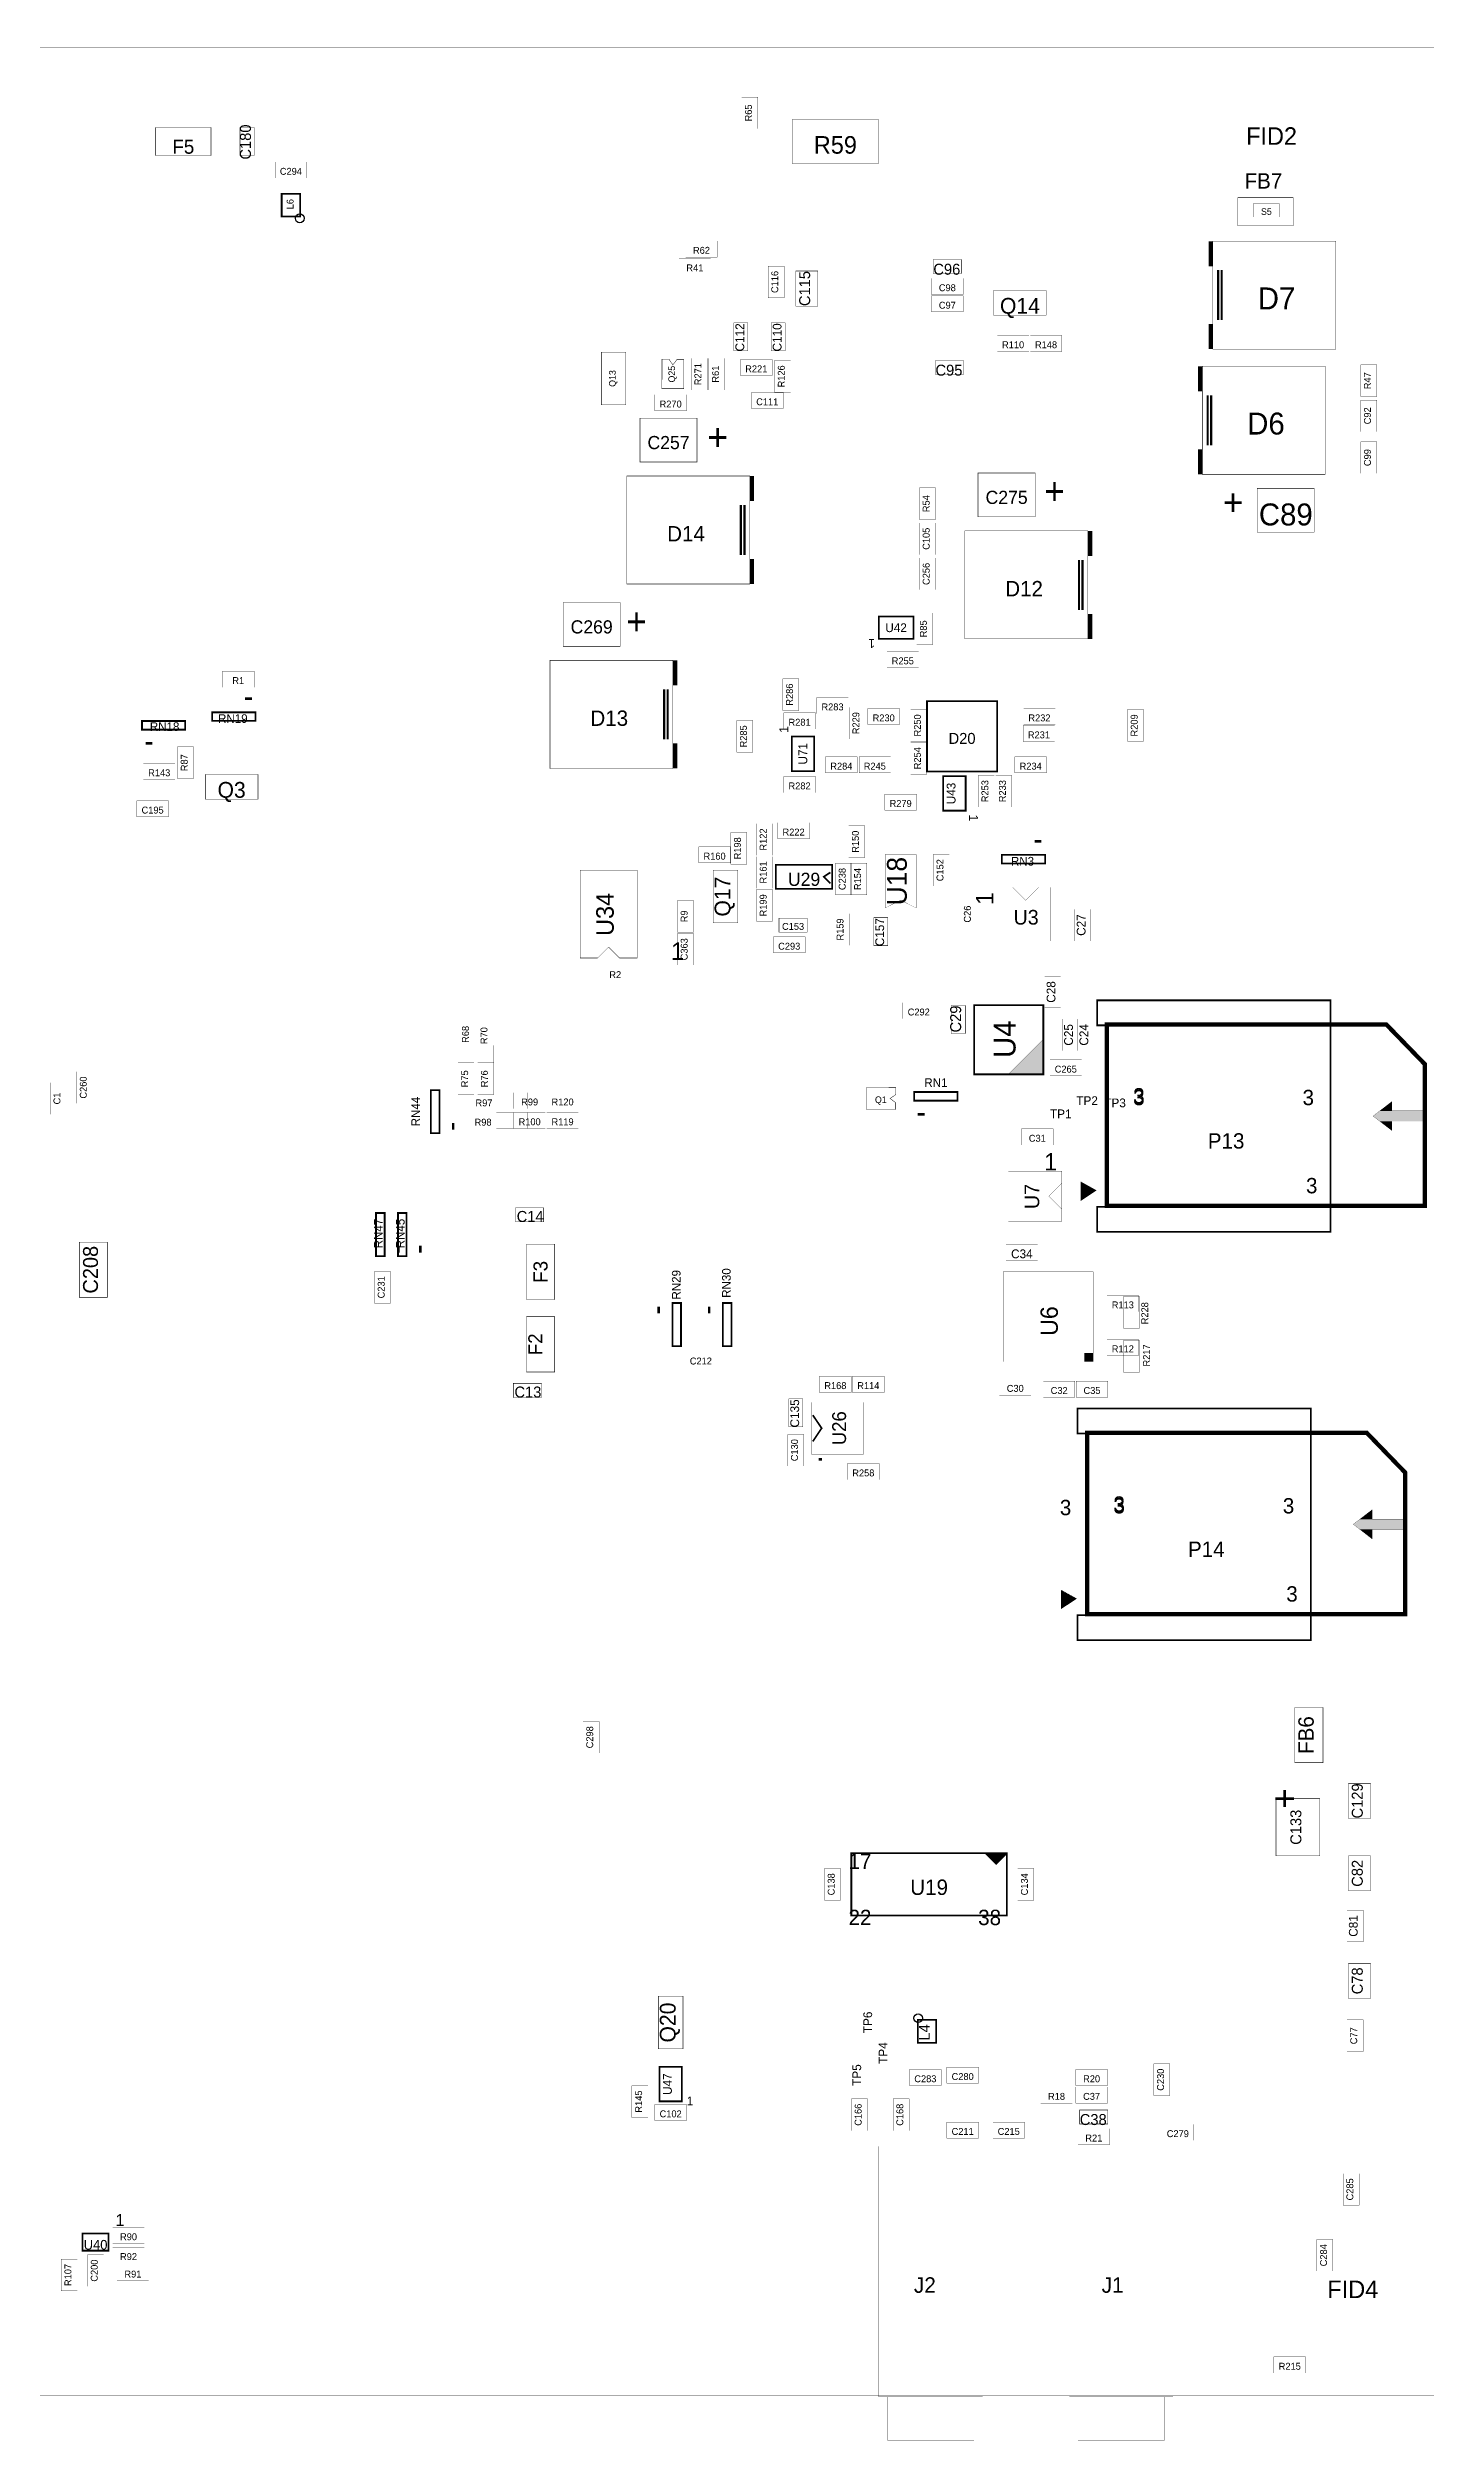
# Model space of a CAD drawing. Extents: x -13.6 to 13.6, y -11.8 to 11.8.
# Drawn here: x -0.03 to 13.6, y -11.77 to 11.77 of the extents above; entities that cross this region are included whole.
import ezdxf
from ezdxf.enums import TextEntityAlignment as Align

# ---------------------------------------------------------------- set-up
doc = ezdxf.new("R2010")
doc.units = 0
doc.layers.get('0').update_dxf_attribs({"linetype": 'CONTINUOUS'})
for name, color, linetype in [('ASSEMBLY_OUTLIN', 15, 'CONTINUOUS'), ('ASSEMBLY_REF_DE', 15, 'CONTINUOUS'), ('BOARD_OUTLINE', 10, 'CONTINUOUS')]:
    doc.layers.add(name, color=color, linetype=linetype)
doc.styles.add('STYLE_10', font='TXT', dxfattribs={"height": 0.06477})
doc.styles.add('STYLE_11', font='TXT', dxfattribs={"height": 0.155448})
doc.styles.add('STYLE_12', font='TXT', dxfattribs={"height": 0.138176})
doc.styles.add('STYLE_13', font='TXT', dxfattribs={"height": 0.12954})
doc.styles.add('STYLE_14', font='TXT', dxfattribs={"height": 0.085})
doc.styles.add('STYLE_15', font='TXT', dxfattribs={"height": 0.08636})
doc.styles.add('STYLE_16', font='TXT', dxfattribs={"height": 0.146812})
doc.styles.add('STYLE_17', font='TXT', dxfattribs={"height": 0.10795})
doc.styles.add('STYLE_18', font='TXT', dxfattribs={"height": 0.15113})
doc.styles.add('STYLE_19', font='TXT', dxfattribs={"height": 0.10795})
doc.styles.add('STYLE_20', font='TXT', dxfattribs={"height": 0.085})
doc.styles.add('STYLE_21', font='TXT', dxfattribs={"height": 0.138176})
doc.styles.add('STYLE_22', font='TXT', dxfattribs={"height": 0.068})
doc.styles.add('STYLE_23', font='TXT', dxfattribs={"height": 0.068})
doc.styles.add('STYLE_24', font='TXT', dxfattribs={"height": 0.119})
doc.styles.add('STYLE_25', font='TXT', dxfattribs={"height": 0.08636})
doc.styles.add('STYLE_26', font='TXT', dxfattribs={"height": 0.17272})
doc.styles.add('STYLE_27', font='TXT', dxfattribs={"height": 0.08636})
doc.styles.add('STYLE_29', font='TXT', dxfattribs={"height": 0.17})
doc.styles.add('STYLE_3', font='TXT', dxfattribs={"height": 0.17272})
doc.styles.add('STYLE_30', font='TXT', dxfattribs={"height": 0.1513})
doc.styles.add('STYLE_31', font='TXT', dxfattribs={"height": 0.155448})
doc.styles.add('STYLE_32', font='TXT', dxfattribs={"height": 0.25908})
doc.styles.add('STYLE_35', font='TXT', dxfattribs={"height": 0.25908})
doc.styles.add('STYLE_36', font='TXT', dxfattribs={"height": 0.17})
doc.styles.add('STYLE_37', font='TXT', dxfattribs={"height": 0.08636})
doc.styles.add('STYLE_39', font='TXT', dxfattribs={"height": 0.08636})
doc.styles.add('STYLE_4', font='TXT', dxfattribs={"height": 0.06477})
doc.styles.add('STYLE_40', font='TXT', dxfattribs={"height": 0.25908})
doc.styles.add('STYLE_41', font='TXT', dxfattribs={"height": 0.094996})
doc.styles.add('STYLE_43', font='TXT', dxfattribs={"height": 0.1445})
doc.styles.add('STYLE_49', font='TXT', dxfattribs={"height": 0.1445})
doc.styles.add('STYLE_5', font='TXT', dxfattribs={"height": 0.153})
doc.styles.add('STYLE_6', font='TXT', dxfattribs={"height": 0.2159})
doc.styles.add('STYLE_67', font='TXT', dxfattribs={"height": 0.136})
doc.styles.add('STYLE_7', font='TXT', dxfattribs={"height": 0.08636})
doc.styles.add('STYLE_71', font='TXT', dxfattribs={"height": 0.19431})
doc.styles.add('STYLE_8', font='TXT', dxfattribs={"height": 0.15113})
doc.styles.add('STYLE_9', font='TXT', dxfattribs={"height": 0.2159})

# ---------------------------------------------------------------- blocks, each defined once
blk = doc.blocks.new('ROUND_1')
blk.add_circle((0, 0), 0.0432)

msp = doc.modelspace()

# ---------------------------------------------------------------- linework, layer by layer
at = {"layer": 'ASSEMBLY_OUTLIN'}
for points, const_width in [([(6.949, 10.97), (6.949, 11.281), (6.79, 11.281), (6.79, 10.97), (6.949, 10.97)], 0.002), ([(8.137, 10.628), (8.137, 11.06), (7.287, 11.06), (7.287, 10.628), (8.137, 10.628)], 0.002), ([(1.571, 10.706), (1.571, 10.983), (1.027, 10.983), (1.027, 10.706), (1.571, 10.706)], 0.00432), ([(1.995, 10.706), (1.995, 10.983), (1.856, 10.983), (1.856, 10.706), (1.995, 10.706)], 0.00432), ([(2.513, 10.485), (2.513, 10.643), (2.202, 10.643), (2.202, 10.485), (2.513, 10.485)], 0.002), ([(2.448, 10.106), (2.448, 10.33), (2.266, 10.33), (2.266, 10.106), (2.448, 10.106)], 0.017), ([(12.215, 10.015), (12.215, 10.292), (11.671, 10.292), (11.671, 10.015), (12.215, 10.015)], 0.00432), ([(12.08, 10.102), (12.08, 10.232), (11.821, 10.232), (11.821, 10.102), (12.08, 10.102)], 0.002), ([(6.485, 9.535), (6.485, 9.693), (6.174, 9.693), (6.174, 9.535), (6.485, 9.535)], 0.002), ([(6.55, 9.707), (6.55, 9.866), (6.239, 9.866), (6.239, 9.707), (6.55, 9.707)], 0.002), ([(8.951, 9.545), (8.951, 9.683), (8.674, 9.683), (8.674, 9.545), (8.951, 9.545)], 0.00432), ([(12.634, 8.802), (12.634, 9.864), (11.425, 9.864), (11.425, 8.802), (12.634, 8.802)], 0.00432), ([(7.208, 9.307), (7.208, 9.618), (7.05, 9.618), (7.05, 9.307), (7.208, 9.307)], 0.002), ([(7.539, 9.225), (7.539, 9.571), (7.323, 9.571), (7.323, 9.225), (7.539, 9.225)], 0.00432), ([(8.968, 9.34), (8.968, 9.498), (8.657, 9.498), (8.657, 9.34), (8.968, 9.34)], 0.002), ([(11.477, 9.579), (11.477, 9.087)], 0.0216), ([(11.477, 9.579), (11.477, 9.087)], 0.0216), ([(11.511, 9.579), (11.511, 9.087)], 0.0216), ([(8.968, 9.168), (8.968, 9.326), (8.657, 9.326), (8.657, 9.168), (8.968, 9.168)], 0.002), ([(9.786, 9.137), (9.786, 9.378), (9.268, 9.378), (9.268, 9.137), (9.786, 9.137)], 0.00432), ([(6.852, 8.785), (6.852, 9.061), (6.714, 9.061), (6.714, 8.785), (6.852, 8.785)], 0.00432), ([(7.219, 8.785), (7.219, 9.061), (7.081, 9.061), (7.081, 8.785), (7.219, 8.785)], 0.00432), ([(5.652, 8.254), (5.652, 8.772), (5.41, 8.772), (5.41, 8.254), (5.652, 8.254)], 0.00432), ([(6.452, 8.4), (6.452, 8.711), (6.294, 8.711), (6.294, 8.4), (6.452, 8.4)], 0.002), ([(6.625, 8.4), (6.625, 8.711), (6.467, 8.711), (6.467, 8.4), (6.625, 8.4)], 0.002), ([(9.616, 8.779), (9.616, 8.937), (9.305, 8.937), (9.305, 8.779), (9.616, 8.779)], 0.002), ([(9.94, 8.779), (9.94, 8.937), (9.629, 8.937), (9.629, 8.779), (9.94, 8.779)], 0.002), ([(6.007, 8.704), (6.075, 8.703), (6.114, 8.647), (6.153, 8.698), (6.222, 8.698), (6.222, 8.413), (6.006, 8.413), (6.007, 8.704)], 0.00432), ([(7.09, 8.542), (7.09, 8.7), (6.779, 8.7), (6.779, 8.542), (7.09, 8.542)], 0.002), ([(7.272, 8.379), (7.272, 8.69), (7.114, 8.69), (7.114, 8.379), (7.272, 8.379)], 0.002), ([(8.972, 8.552), (8.972, 8.69), (8.696, 8.69), (8.696, 8.552), (8.972, 8.552)], 0.00432), ([(12.53, 7.571), (12.53, 8.634), (11.321, 8.634), (11.321, 7.571), (12.53, 7.571)], 0.00432), ([(13.037, 8.336), (13.037, 8.647), (12.879, 8.647), (12.879, 8.336), (13.037, 8.336)], 0.002), ([(6.248, 8.196), (6.248, 8.354), (5.937, 8.354), (5.937, 8.196), (6.248, 8.196)], 0.002), ([(7.198, 8.218), (7.198, 8.376), (6.887, 8.376), (6.887, 8.218), (7.198, 8.218)], 0.002), ([(11.373, 8.349), (11.373, 7.856)], 0.0216), ([(11.373, 8.349), (11.373, 7.856)], 0.0216), ([(11.408, 8.349), (11.408, 7.856)], 0.0216), ([(13.037, 7.99), (13.037, 8.301), (12.879, 8.301), (12.879, 7.99), (13.037, 7.99)], 0.002), ([(6.351, 7.692), (6.351, 8.124), (5.79, 8.124), (5.79, 7.692), (6.351, 7.692)], 0.00432), ([(13.037, 7.58), (13.037, 7.891), (12.879, 7.891), (12.879, 7.58), (13.037, 7.58)], 0.002), ([(6.87, 6.492), (6.87, 7.554), (5.66, 7.554), (5.66, 6.492), (6.87, 6.492)], 0.00432), ([(9.676, 7.152), (9.676, 7.584), (9.115, 7.584), (9.115, 7.152), (9.676, 7.152)], 0.00432), ([(8.697, 7.126), (8.697, 7.438), (8.539, 7.438), (8.539, 7.126), (8.697, 7.126)], 0.002), ([(12.422, 7.001), (12.422, 7.433), (11.861, 7.433), (11.861, 7.001), (12.422, 7.001)], 0.00432), ([(6.783, 6.777), (6.783, 7.269)], 0.0216), ([(6.818, 6.777), (6.818, 7.269)], 0.0216), ([(6.818, 6.777), (6.818, 7.269)], 0.0216), ([(8.697, 6.781), (8.697, 7.092), (8.539, 7.092), (8.539, 6.781), (8.697, 6.781)], 0.002), ([(10.194, 5.952), (10.194, 7.014), (8.985, 7.014), (8.985, 5.952), (10.194, 5.952)], 0.00432), ([(8.697, 6.436), (8.697, 6.747), (8.539, 6.747), (8.539, 6.436), (8.697, 6.436)], 0.002), ([(10.108, 6.237), (10.108, 6.729)], 0.0216), ([(10.143, 6.237), (10.143, 6.729)], 0.0216), ([(10.143, 6.237), (10.143, 6.729)], 0.0216), ([(5.596, 5.879), (5.596, 6.31), (5.034, 6.31), (5.034, 5.879), (5.596, 5.879)], 0.00432), ([(8.481, 5.952), (8.481, 6.173), (8.14, 6.173), (8.14, 5.952), (8.481, 5.952)], 0.0173), ([(8.67, 5.896), (8.67, 6.207), (8.512, 6.207), (8.512, 5.896), (8.67, 5.896)], 0.002), ([(6.114, 4.678), (6.114, 5.741), (4.905, 5.741), (4.905, 4.678), (6.114, 4.678)], 0.00432), ([(8.531, 5.67), (8.531, 5.828), (8.22, 5.828), (8.22, 5.67), (8.531, 5.67)], 0.002), ([(1.995, 5.476), (1.995, 5.634), (1.684, 5.634), (1.684, 5.476), (1.995, 5.476)], 0.002), ([(6.028, 4.963), (6.028, 5.456)], 0.0216), ([(6.062, 4.963), (6.062, 5.456)], 0.0216), ([(6.062, 4.963), (6.062, 5.456)], 0.0216), ([(7.353, 5.248), (7.353, 5.559), (7.195, 5.559), (7.195, 5.248), (7.353, 5.248)], 0.002), ([(2.008, 5.145), (2.008, 5.23), (1.583, 5.23), (1.583, 5.145), (2.008, 5.145)], 0.0173), ([(1.973, 5.365), (1.906, 5.365)], 0.0255), ([(7.516, 5.066), (7.516, 5.224), (7.205, 5.224), (7.205, 5.066), (7.516, 5.066)], 0.002), ([(7.84, 5.217), (7.84, 5.375), (7.529, 5.375), (7.529, 5.217), (7.84, 5.217)], 0.002), ([(8.006, 4.967), (8.006, 5.279), (7.848, 5.279), (7.848, 4.967), (8.006, 4.967)], 0.002), ([(8.342, 5.109), (8.342, 5.267), (8.031, 5.267), (8.031, 5.109), (8.342, 5.109)], 0.002), ([(8.611, 4.946), (8.611, 5.257), (8.453, 5.257), (8.453, 4.946), (8.611, 4.946)], 0.002), ([(9.304, 4.648), (9.304, 5.339), (8.613, 5.339), (8.613, 4.648), (9.304, 4.648)], 0.0173), ([(9.875, 5.109), (9.875, 5.267), (9.564, 5.267), (9.564, 5.109), (9.875, 5.109)], 0.002), ([(10.743, 4.946), (10.743, 5.257), (10.585, 5.257), (10.585, 4.946), (10.743, 4.946)], 0.002), ([(1.318, 5.059), (1.318, 5.144), (0.893, 5.144), (0.893, 5.059), (1.318, 5.059)], 0.0173), ([(6.9, 4.838), (6.9, 5.149), (6.742, 5.149), (6.742, 4.838), (6.9, 4.838)], 0.002), ([(7.504, 4.651), (7.504, 4.991), (7.283, 4.991), (7.283, 4.651), (7.504, 4.651)], 0.0173), ([(9.869, 4.942), (9.869, 5.1), (9.558, 5.1), (9.558, 4.942), (9.869, 4.942)], 0.002), ([(1.217, 4.569), (1.217, 4.727), (0.906, 4.727), (0.906, 4.569), (1.217, 4.569)], 0.002), ([(0.928, 4.925), (0.995, 4.925)], 0.0255), ([(1.4, 4.579), (1.4, 4.89), (1.242, 4.89), (1.242, 4.579), (1.4, 4.579)], 0.002), ([(7.926, 4.634), (7.926, 4.792), (7.615, 4.792), (7.615, 4.634), (7.926, 4.634)], 0.002), ([(8.256, 4.634), (8.256, 4.792), (7.945, 4.792), (7.945, 4.634), (8.256, 4.634)], 0.002), ([(8.611, 4.622), (8.611, 4.933), (8.453, 4.933), (8.453, 4.622), (8.611, 4.622)], 0.002), ([(9.789, 4.634), (9.789, 4.792), (9.477, 4.792), (9.477, 4.634), (9.789, 4.634)], 0.002), ([(2.033, 4.376), (2.033, 4.618), (1.515, 4.618), (1.515, 4.376), (2.033, 4.376)], 0.00432), ([(7.516, 4.439), (7.516, 4.598), (7.205, 4.598), (7.205, 4.439), (7.516, 4.439)], 0.002), ([(8.993, 4.262), (8.993, 4.602), (8.772, 4.602), (8.772, 4.262), (8.993, 4.262)], 0.0173), ([(9.275, 4.298), (9.275, 4.609), (9.117, 4.609), (9.117, 4.298), (9.275, 4.298)], 0.002), ([(9.447, 4.298), (9.447, 4.609), (9.289, 4.609), (9.289, 4.298), (9.447, 4.298)], 0.002), ([(1.153, 4.202), (1.153, 4.36), (0.842, 4.36), (0.842, 4.202), (1.153, 4.202)], 0.002), ([(8.509, 4.267), (8.509, 4.425), (8.198, 4.425), (8.198, 4.267), (8.509, 4.267)], 0.002), ([(6.841, 3.737), (6.841, 4.048), (6.683, 4.048), (6.683, 3.737), (6.841, 3.737)], 0.002), ([(7.094, 3.823), (7.094, 4.134), (6.936, 4.134), (6.936, 3.823), (7.094, 3.823)], 0.002), ([(7.457, 3.986), (7.457, 4.144), (7.146, 4.144), (7.146, 3.986), (7.457, 3.986)], 0.002), ([(8.001, 3.802), (8.001, 4.113), (7.843, 4.113), (7.843, 3.802), (8.001, 3.802)], 0.002), ([(6.68, 3.749), (6.68, 3.907), (6.369, 3.907), (6.369, 3.749), (6.68, 3.749)], 0.002), ([(7.094, 3.499), (7.094, 3.81), (6.936, 3.81), (6.936, 3.499), (7.094, 3.499)], 0.002), ([(8.507, 3.305), (8.354, 3.382), (8.201, 3.305), (8.201, 3.832), (8.507, 3.832), (8.507, 3.305)], 0.002), ([(8.833, 3.521), (8.833, 3.832), (8.674, 3.832), (8.674, 3.521), (8.833, 3.521)], 0.002), ([(9.775, 3.742), (9.775, 3.827), (9.35, 3.827), (9.35, 3.742), (9.775, 3.742)], 0.0173), ([(9.739, 3.961), (9.673, 3.961)], 0.0255), ([(5.763, 3.677), (5.763, 2.813), (5.59, 2.813), (5.482, 2.921), (5.374, 2.813), (5.201, 2.813), (5.201, 3.677), (5.763, 3.677)], 0.00432), ([(6.753, 3.158), (6.753, 3.677), (6.511, 3.677), (6.511, 3.158), (6.753, 3.158)], 0.00432), ([(7.68, 3.493), (7.68, 3.73), (7.127, 3.73), (7.127, 3.493), (7.68, 3.493)], 0.0173), ([(7.663, 3.547), (7.598, 3.612), (7.663, 3.655)], 0.0173), ([(7.871, 3.435), (7.871, 3.746), (7.713, 3.746), (7.713, 3.435), (7.871, 3.435)], 0.002), ([(8.022, 3.435), (8.022, 3.746), (7.864, 3.746), (7.864, 3.435), (8.022, 3.435)], 0.002), ([(6.317, 3.068), (6.317, 3.379), (6.159, 3.379), (6.159, 3.068), (6.317, 3.068)], 0.002), ([(7.094, 3.176), (7.094, 3.487), (6.936, 3.487), (6.936, 3.176), (7.094, 3.176)], 0.002), ([(9.102, 3.089), (9.102, 3.4), (8.944, 3.4), (8.944, 3.089), (9.102, 3.089)], 0.002), ([(9.831, 2.981), (9.831, 3.508), (9.338, 3.508), (9.338, 2.981), (9.831, 2.981)], 0.002), ([(9.712, 3.508), (9.584, 3.381), (9.457, 3.508)], 0.002), ([(7.434, 3.068), (7.434, 3.206), (7.158, 3.206), (7.158, 3.068), (7.434, 3.068)], 0.00432), ([(7.85, 2.938), (7.85, 3.249), (7.692, 3.249), (7.692, 2.938), (7.85, 2.938)], 0.002), ([(8.228, 2.934), (8.228, 3.21), (8.09, 3.21), (8.09, 2.934), (8.228, 2.934)], 0.00432), ([(10.225, 2.981), (10.225, 3.292), (10.067, 3.292), (10.067, 2.981), (10.225, 2.981)], 0.002), ([(6.317, 2.744), (6.317, 3.055), (6.159, 3.055), (6.159, 2.744), (6.317, 2.744)], 0.002), ([(7.414, 2.863), (7.414, 3.021), (7.103, 3.021), (7.103, 2.863), (7.414, 2.863)], 0.002), ([(5.702, 2.583), (5.702, 2.741), (5.391, 2.741), (5.391, 2.583), (5.702, 2.583)], 0.002), ([(9.928, 2.323), (9.928, 2.634), (9.77, 2.634), (9.77, 2.323), (9.928, 2.323)], 0.002), ([(8.688, 2.216), (8.688, 2.374), (8.376, 2.374), (8.376, 2.216), (8.688, 2.216)], 0.002), ([(9.757, 1.669), (9.757, 2.349), (9.077, 2.349), (9.077, 1.669), (9.757, 1.669)], 0.017), ([(12.581, 0.119), (10.286, 0.119), (10.286, 0.366), (10.385, 0.366), (10.385, 2.151), (10.286, 2.151), (10.286, 2.397), (12.581, 2.397), (12.581, 0.119)], 0.017), ([(8.99, 2.07), (8.99, 2.347), (8.851, 2.347), (8.851, 2.07), (8.99, 2.07)], 0.00432), ([(10.101, 1.902), (10.101, 2.213), (9.943, 2.213), (9.943, 1.902), (10.101, 1.902)], 0.002), ([(10.252, 1.902), (10.252, 2.213), (10.094, 2.213), (10.094, 1.902), (10.252, 1.902)], 0.002), ([(10.382, 0.374), (10.382, 2.159), (13.131, 2.159), (13.51, 1.768), (13.51, 0.374), (10.382, 0.374)], 0.0425), ([(4.158, 1.643), (4.158, 1.954), (4, 1.954), (4, 1.643), (4.158, 1.643)], 0.002), ([(4.352, 1.643), (4.352, 1.954), (4.194, 1.954), (4.194, 1.643), (4.352, 1.643)], 0.002), ([(9.757, 1.666), (9.757, 2.014), (9.409, 1.666), (9.757, 1.666)], 0.002), ([(0.407, 1.384), (0.407, 1.695), (0.249, 1.695), (0.249, 1.384), (0.407, 1.384)], 0.002), ([(4.158, 1.47), (4.158, 1.781), (4, 1.781), (4, 1.47), (4.158, 1.47)], 0.002), ([(4.352, 1.47), (4.352, 1.781), (4.194, 1.781), (4.194, 1.47), (4.352, 1.47)], 0.002), ([(10.134, 1.654), (10.134, 1.812), (9.823, 1.812), (9.823, 1.654), (10.134, 1.654)], 0.002), ([(0.148, 1.276), (0.148, 1.587), (-0.01, 1.587), (-0.01, 1.276), (0.148, 1.276)], 0.002), ([(3.819, 1.089), (3.819, 1.514), (3.734, 1.514), (3.734, 1.089), (3.819, 1.089)], 0.0173), ([(4.688, 1.331), (4.688, 1.489), (4.377, 1.489), (4.377, 1.331), (4.688, 1.331)], 0.002), ([(4.86, 1.331), (4.86, 1.489), (4.549, 1.489), (4.549, 1.331), (4.86, 1.331)], 0.002), ([(5.184, 1.331), (5.184, 1.489), (4.873, 1.489), (4.873, 1.331), (5.184, 1.331)], 0.002), ([(8.307, 1.538), (8.306, 1.47), (8.25, 1.431), (8.302, 1.392), (8.302, 1.323), (8.017, 1.323), (8.017, 1.539), (8.307, 1.538)], 0.00432), ([(8.912, 1.41), (8.912, 1.495), (8.487, 1.495), (8.487, 1.41), (8.912, 1.41)], 0.0173), ([(3.953, 1.125), (3.953, 1.191)], 0.0255), ([(4.688, 1.136), (4.688, 1.294), (4.377, 1.294), (4.377, 1.136), (4.688, 1.136)], 0.002), ([(4.86, 1.136), (4.86, 1.294), (4.549, 1.294), (4.549, 1.136), (4.86, 1.136)], 0.002), ([(5.184, 1.136), (5.184, 1.294), (4.873, 1.294), (4.873, 1.136), (5.184, 1.136)], 0.002), ([(8.522, 1.276), (8.589, 1.276)], 0.0255), ([(13.51, 1.207), (13.187, 1.207), (13.187, 1.114), (13, 1.258), (13.187, 1.403), (13.187, 1.309), (13.51, 1.309), (13.51, 1.207)], 0.002), ([(9.853, 0.974), (9.853, 1.132), (9.542, 1.132), (9.542, 0.974), (9.853, 0.974)], 0.002), ([(9.94, 0.224), (9.94, 0.717), (9.413, 0.717), (9.413, 0.224), (9.94, 0.224)], 0.002), ([(9.94, 0.343), (9.812, 0.47), (9.94, 0.598)], 0.002), ([(10.28, 0.527), (10.127, 0.425), (10.127, 0.612), (10.28, 0.527)], 0.002), ([(3.279, -0.12), (3.279, 0.305), (3.194, 0.305), (3.194, -0.12), (3.279, -0.12)], 0.0173), ([(3.495, -0.12), (3.495, 0.305), (3.41, 0.305), (3.41, -0.12), (3.495, -0.12)], 0.0173), ([(4.843, 0.218), (4.843, 0.356), (4.567, 0.356), (4.567, 0.218), (4.843, 0.218)], 0.00432), ([(0.552, -0.525), (0.552, 0.019), (0.276, 0.019), (0.276, -0.525), (0.552, -0.525)], 0.00432), ([(3.414, -0.084), (3.414, -0.018)], 0.0255), ([(3.63, -0.084), (3.63, -0.018)], 0.0255), ([(4.951, -0.546), (4.951, -0.002), (4.675, -0.002), (4.675, -0.546), (4.951, -0.546)], 0.00432), ([(9.701, -0.16), (9.701, -0.002), (9.39, -0.002), (9.39, -0.16), (9.701, -0.16)], 0.002), ([(3.337, -0.581), (3.337, -0.27), (3.179, -0.27), (3.179, -0.581), (3.337, -0.581)], 0.002), ([(10.247, -1.158), (10.247, -0.274), (9.363, -0.274), (9.363, -1.158), (10.247, -1.158)], 0.002), ([(5.975, -0.616), (5.975, -0.682)], 0.0255), ([(6.194, -1.005), (6.194, -0.58), (6.109, -0.58), (6.109, -1.005), (6.194, -1.005)], 0.0173), ([(6.471, -0.616), (6.471, -0.682)], 0.0255), ([(6.691, -1.005), (6.691, -0.58), (6.606, -0.58), (6.606, -1.005), (6.691, -1.005)], 0.0173), ([(10.694, -0.665), (10.694, -0.507), (10.383, -0.507), (10.383, -0.665), (10.694, -0.665)], 0.002), ([(10.704, -0.828), (10.704, -0.517), (10.546, -0.517), (10.546, -0.828), (10.704, -0.828)], 0.002), ([(4.951, -1.259), (4.951, -0.715), (4.675, -0.715), (4.675, -1.259), (4.951, -1.259)], 0.00432), ([(10.694, -1.097), (10.694, -0.939), (10.383, -0.939), (10.383, -1.097), (10.694, -1.097)], 0.002), ([(6.544, -1.217), (6.544, -1.059), (6.233, -1.059), (6.233, -1.217), (6.544, -1.217)], 0.002), ([(10.704, -1.26), (10.704, -0.949), (10.546, -0.949), (10.546, -1.26), (10.704, -1.26)], 0.002), ([(4.822, -1.509), (4.822, -1.371), (4.545, -1.371), (4.545, -1.509), (4.822, -1.509)], 0.00432), ([(7.867, -1.46), (7.867, -1.301), (7.556, -1.301), (7.556, -1.46), (7.867, -1.46)], 0.002), ([(8.191, -1.46), (8.191, -1.301), (7.88, -1.301), (7.88, -1.46), (8.191, -1.46)], 0.002), ([(9.636, -1.486), (9.636, -1.328), (9.325, -1.328), (9.325, -1.486), (9.636, -1.486)], 0.002), ([(10.068, -1.507), (10.068, -1.349), (9.757, -1.349), (9.757, -1.507), (10.068, -1.507)], 0.002), ([(10.392, -1.507), (10.392, -1.349), (10.081, -1.349), (10.081, -1.507), (10.392, -1.507)], 0.002), ([(7.392, -1.799), (7.392, -1.523), (7.254, -1.523), (7.254, -1.799), (7.392, -1.799)], 0.00432), ([(7.988, -2.067), (7.988, -1.557), (7.478, -1.557), (7.478, -2.067), (7.988, -2.067)], 0.002), ([(12.387, -3.896), (10.092, -3.896), (10.092, -3.65), (10.191, -3.65), (10.191, -1.865), (10.092, -1.865), (10.092, -1.618), (12.387, -1.618), (12.387, -3.896)], 0.017), ([(7.402, -2.184), (7.402, -1.873), (7.244, -1.873), (7.244, -2.184), (7.402, -2.184)], 0.002), ([(7.49, -1.942), (7.577, -1.812), (7.49, -1.683)], 0.017), ([(10.187, -3.641), (10.187, -1.856), (12.937, -1.856), (13.315, -2.247), (13.315, -3.641), (10.187, -3.641)], 0.0425), ([(7.547, -2.118), (7.581, -2.118)], 0.0255), ([(8.142, -2.318), (8.142, -2.16), (7.831, -2.16), (7.831, -2.318), (8.142, -2.318)], 0.002), ([(13.315, -2.808), (12.992, -2.808), (12.992, -2.902), (12.805, -2.757), (12.992, -2.613), (12.992, -2.706), (13.315, -2.706), (13.315, -2.808)], 0.002), ([(10.085, -3.488), (9.932, -3.59), (9.932, -3.403), (10.085, -3.488)], 0.002), ([(5.388, -5.007), (5.388, -4.696), (5.23, -4.696), (5.23, -5.007), (5.388, -5.007)], 0.002), ([(12.508, -5.102), (12.508, -4.558), (12.231, -4.558), (12.231, -5.102), (12.508, -5.102)], 0.00432), ([(12.974, -5.65), (12.974, -5.305), (12.758, -5.305), (12.758, -5.65), (12.974, -5.65)], 0.00432), ([(12.477, -6.017), (12.477, -5.456), (12.046, -5.456), (12.046, -6.017), (12.477, -6.017)], 0.00432), ([(9.399, -6.604), (9.399, -5.992), (7.869, -5.992), (7.869, -6.604), (9.399, -6.604)], 0.017), ([(9.399, -6.001), (9.293, -6.107), (9.187, -6.001), (9.399, -6.001)], 0.002), ([(12.974, -6.363), (12.974, -6.017), (12.758, -6.017), (12.758, -6.363), (12.974, -6.363)], 0.00432), ([(7.763, -6.454), (7.763, -6.143), (7.605, -6.143), (7.605, -6.454), (7.763, -6.454)], 0.002), ([(9.663, -6.454), (9.663, -6.143), (9.505, -6.143), (9.505, -6.454), (9.663, -6.454)], 0.002), ([(12.902, -6.864), (12.902, -6.553), (12.744, -6.553), (12.744, -6.864), (12.902, -6.864)], 0.002), ([(12.974, -7.421), (12.974, -7.075), (12.758, -7.075), (12.758, -7.421), (12.974, -7.421)], 0.00432), ([(6.213, -7.917), (6.213, -7.399), (5.971, -7.399), (5.971, -7.917), (6.213, -7.917)], 0.00432), ([(8.704, -7.857), (8.704, -7.632), (8.522, -7.632), (8.522, -7.857), (8.704, -7.857)], 0.017), ([(12.902, -7.943), (12.902, -7.632), (12.744, -7.632), (12.744, -7.943), (12.902, -7.943)], 0.002), ([(6.203, -8.433), (6.203, -8.093), (5.982, -8.093), (5.982, -8.433), (6.203, -8.433)], 0.0173), ([(8.752, -8.277), (8.752, -8.119), (8.441, -8.119), (8.441, -8.277), (8.752, -8.277)], 0.002), ([(9.119, -8.255), (9.119, -8.097), (8.808, -8.097), (8.808, -8.255), (9.119, -8.255)], 0.002), ([(10.388, -8.277), (10.388, -8.119), (10.076, -8.119), (10.076, -8.277), (10.388, -8.277)], 0.002), ([(11.002, -8.375), (11.002, -8.064), (10.844, -8.064), (10.844, -8.375), (11.002, -8.375)], 0.002), ([(5.869, -8.591), (5.869, -8.28), (5.711, -8.28), (5.711, -8.591), (5.869, -8.591)], 0.002), ([(6.248, -8.622), (6.248, -8.464), (5.937, -8.464), (5.937, -8.622), (6.248, -8.622)], 0.002), ([(8.028, -8.721), (8.028, -8.409), (7.87, -8.409), (7.87, -8.721), (8.028, -8.721)], 0.002), ([(8.438, -8.721), (8.438, -8.409), (8.28, -8.409), (8.28, -8.721), (8.438, -8.721)], 0.002), ([(10.042, -8.45), (10.042, -8.292), (9.731, -8.292), (9.731, -8.45), (10.042, -8.45)], 0.002), ([(10.388, -8.45), (10.388, -8.292), (10.076, -8.292), (10.076, -8.45), (10.388, -8.45)], 0.002), ([(9.119, -8.795), (9.119, -8.637), (8.808, -8.637), (8.808, -8.795), (9.119, -8.795)], 0.002), ([(9.573, -8.795), (9.573, -8.637), (9.262, -8.637), (9.262, -8.795), (9.573, -8.795)], 0.002), ([(10.409, -8.86), (10.409, -8.702), (10.098, -8.702), (10.098, -8.86), (10.409, -8.86)], 0.002), ([(10.392, -8.656), (10.392, -8.518), (10.115, -8.518), (10.115, -8.656), (10.392, -8.656)], 0.00432), ([(11.235, -8.817), (11.235, -8.659), (10.924, -8.659), (10.924, -8.817), (11.235, -8.817)], 0.002), ([(9.16, -11.34), (9.16, -8.875), (8.14, -8.875), (8.14, -11.34), (9.16, -11.34)], 0.002), ([(11.033, -11.34), (11.033, -8.875), (10.013, -8.875), (10.013, -11.34), (11.033, -11.34)], 0.002), ([(12.864, -9.455), (12.864, -9.144), (12.706, -9.144), (12.706, -9.455), (12.864, -9.455)], 0.002), ([(0.563, -9.902), (0.563, -9.732), (0.308, -9.732), (0.308, -9.902), (0.563, -9.902)], 0.017), ([(0.915, -9.832), (0.915, -9.673), (0.604, -9.673), (0.604, -9.832), (0.915, -9.832)], 0.002), ([(0.915, -10.026), (0.915, -9.868), (0.604, -9.868), (0.604, -10.026), (0.915, -10.026)], 0.002), ([(12.605, -10.102), (12.605, -9.791), (12.447, -9.791), (12.447, -10.102), (12.605, -10.102)], 0.002), ([(0.256, -10.297), (0.256, -9.986), (0.098, -9.986), (0.098, -10.297), (0.256, -10.297)], 0.002), ([(0.515, -10.253), (0.515, -9.942), (0.357, -9.942), (0.357, -10.253), (0.515, -10.253)], 0.002), ([(0.958, -10.199), (0.958, -10.04), (0.647, -10.04), (0.647, -10.199), (0.958, -10.199)], 0.002), ([(12.336, -11.105), (12.336, -10.947), (12.025, -10.947), (12.025, -11.105), (12.336, -11.105)], 0.002), ([(9.075, -11.765), (9.075, -11.34), (8.225, -11.34), (8.225, -11.765), (9.075, -11.765)], 0.002), ([(10.948, -11.765), (10.948, -11.34), (10.098, -11.34), (10.098, -11.765), (10.948, -11.765)], 0.002)]:
    msp.add_lwpolyline(points, dxfattribs=dict(at, const_width=const_width))
for points in [[(11.382, 9.618), (11.382, 9.864), (11.425, 9.618), (11.425, 9.864)], [(11.382, 8.802), (11.382, 9.048), (11.425, 8.802), (11.425, 9.048)], [(11.278, 8.387), (11.278, 8.634), (11.321, 8.387), (11.321, 8.634)], [(11.278, 7.571), (11.278, 7.817), (11.321, 7.571), (11.321, 7.817)], [(6.87, 7.308), (6.87, 7.554), (6.913, 7.308), (6.913, 7.554)], [(10.194, 6.768), (10.194, 7.014), (10.238, 6.768), (10.238, 7.014)], [(6.87, 6.492), (6.87, 6.738), (6.913, 6.492), (6.913, 6.738)], [(10.194, 5.952), (10.194, 6.198), (10.238, 5.952), (10.238, 6.198)], [(6.114, 5.494), (6.114, 5.741), (6.157, 5.494), (6.157, 5.741)], [(6.114, 4.678), (6.114, 4.924), (6.157, 4.678), (6.157, 4.924)], [(9.411, 1.667), (9.756, 2.012), (9.756, 1.667), (9.756, 2.012)], [(13.001, 1.258), (13.066, 1.308), (13.509, 1.258), (13.509, 1.308)], [(13.066, 1.208), (13.001, 1.258), (13.509, 1.208), (13.509, 1.258)], [(13.066, 1.308), (13.067, 1.309), (13.187, 1.308), (13.186, 1.309)], [(13.067, 1.207), (13.066, 1.208), (13.186, 1.207), (13.187, 1.208)], [(13.067, 1.309), (13.186, 1.401), (13.186, 1.309), (13.186, 1.401)], [(13.186, 1.116), (13.067, 1.207), (13.186, 1.116), (13.186, 1.207)], [(10.128, 0.527), (10.128, 0.611), (10.278, 0.527), (10.128, 0.611)], [(10.128, 0.427), (10.128, 0.527), (10.128, 0.427), (10.278, 0.527)], [(10.162, -1.158), (10.162, -1.073), (10.247, -1.158), (10.247, -1.073)], [(12.807, -2.757), (12.872, -2.707), (13.314, -2.757), (13.314, -2.707)], [(12.872, -2.807), (12.807, -2.757), (13.314, -2.807), (13.314, -2.757)], [(12.872, -2.707), (12.873, -2.706), (12.992, -2.707), (12.991, -2.706)], [(12.873, -2.808), (12.872, -2.807), (12.991, -2.808), (12.992, -2.807)], [(12.873, -2.706), (12.991, -2.615), (12.991, -2.706), (12.991, -2.615)], [(12.991, -2.9), (12.873, -2.808), (12.991, -2.9), (12.991, -2.808)], [(9.933, -3.488), (9.933, -3.405), (10.083, -3.488), (9.933, -3.405)], [(9.933, -3.588), (9.933, -3.488), (9.933, -3.588), (10.083, -3.488)], [(9.293, -6.105), (9.189, -6.002), (9.293, -6.105), (9.397, -6.002)]]:
    msp.add_solid(points, dxfattribs=at)
at = {"layer": 'BOARD_OUTLINE', "const_width": 0.002}
msp.add_lwpolyline([(13.6, -11.329), (13.6, 11.765), (-13.6, 11.765), (-13.6, -11.329), (13.6, -11.329)], dxfattribs=at)

# ---------------------------------------------------------------- block references
at = {"layer": 'ASSEMBLY_OUTLIN'}
for p in [(2.444, 10.089), (2.444, 10.089), (8.526, -7.615), (8.526, -7.615)]:
    msp.add_blockref('ROUND_1', p, dxfattribs=at)

# ---------------------------------------------------------------- texts
at = {"layer": 'ASSEMBLY_OUTLIN', "style": 'STYLE_32'}
for p in [(6.656, 7.73), (9.968, 7.199), (5.857, 5.917)]:
    msp.add_text('+', height=0.259, dxfattribs=at).set_placement(p, align=Align.BOTTOM_RIGHT)
at = {"layer": 'ASSEMBLY_OUTLIN'}
for rotation, style, p in [(180, 'STYLE_35', (11.522, 7.495)), (90, 'STYLE_40', (12.333, -5.354))]:
    msp.add_text('+', height=0.259, rotation=rotation, dxfattribs=dict(at, style=style)).set_placement(p, align=Align.BOTTOM_RIGHT)
for height, rotation, style, p in [(0.0864, 180, 'STYLE_37', (8.07, 5.907)), (0.0864, 90, 'STYLE_27', (7.205, 5.061)), (0.0864, 270, 'STYLE_39', (9.071, 4.192)), (0.17, 90, 'STYLE_29', (9.181, 3.398))]:
    msp.add_text('1', height=height, rotation=rotation, dxfattribs=dict(at, style=style)).set_placement(p, align=Align.MIDDLE_CENTER)
for s, height, style, p in [('1', 0.173, 'STYLE_26', (6.16, 2.88)), ('3', 0.151, 'STYLE_30', (10.697, 1.458)), ('3', 0.151, 'STYLE_30', (10.697, 1.441)), ('3', 0.151, 'STYLE_30', (12.363, 1.441)), ('1', 0.17, 'STYLE_36', (9.829, 0.809)), ('3', 0.151, 'STYLE_30', (12.397, 0.574)), ('3', 0.151, 'STYLE_30', (9.976, -2.592)), ('3', 0.151, 'STYLE_30', (10.503, -2.558)), ('3', 0.151, 'STYLE_30', (10.503, -2.575)), ('3', 0.151, 'STYLE_30', (12.169, -2.575)), ('3', 0.151, 'STYLE_30', (12.203, -3.442)), ('17', 0.1513, 'STYLE_30', (7.954, -6.072)), ('22', 0.1513, 'STYLE_30', (7.954, -6.624)), ('38', 0.1513, 'STYLE_30', (9.229, -6.624)), ('1', 0.0864, 'STYLE_25', (6.283, -8.429)), ('1', 0.119, 'STYLE_24', (0.677, -9.601))]:
    msp.add_text(s, height=height, dxfattribs=dict(at, style=style)).set_placement(p, align=Align.MIDDLE_CENTER)
at = {"layer": 'ASSEMBLY_REF_DE'}
for s, height, style, p in [('R65', 0.068, 'STYLE_22', (6.857, 11.125)), ('C180', 0.1079, 'STYLE_17', (1.91, 10.839)), ('L6', 0.068, 'STYLE_22', (2.349, 10.228)), ('C116', 0.068, 'STYLE_22', (7.116, 9.463)), ('C115', 0.1079, 'STYLE_17', (7.41, 9.398)), ('C112', 0.0864, 'STYLE_27', (6.772, 8.918)), ('C110', 0.0864, 'STYLE_27', (7.139, 8.918)), ('Q13', 0.0648, 'STYLE_4', (5.519, 8.513)), ('Q25', 0.0648, 'STYLE_4', (6.102, 8.556)), ('R271', 0.068, 'STYLE_22', (6.36, 8.556)), ('R61', 0.068, 'STYLE_22', (6.533, 8.556)), ('R126', 0.068, 'STYLE_22', (7.18, 8.534)), ('R47', 0.068, 'STYLE_22', (12.945, 8.491)), ('C92', 0.068, 'STYLE_22', (12.945, 8.146)), ('C99', 0.068, 'STYLE_22', (12.945, 7.735)), ('R54', 0.068, 'STYLE_22', (8.605, 7.282)), ('C105', 0.068, 'STYLE_22', (8.605, 6.937)), ('C256', 0.068, 'STYLE_22', (8.605, 6.591)), ('R85', 0.068, 'STYLE_22', (8.578, 6.051)), ('R286', 0.068, 'STYLE_22', (7.261, 5.404)), ('R229', 0.068, 'STYLE_22', (7.914, 5.123)), ('R250', 0.068, 'STYLE_22', (8.519, 5.101)), ('R209', 0.068, 'STYLE_22', (10.651, 5.101)), ('R285', 0.068, 'STYLE_22', (6.808, 4.993)), ('R87', 0.068, 'STYLE_22', (1.308, 4.734)), ('U71', 0.0864, 'STYLE_27', (7.392, 4.822)), ('R254', 0.068, 'STYLE_22', (8.519, 4.778)), ('U43', 0.0864, 'STYLE_27', (8.85, 4.431)), ('R253', 0.068, 'STYLE_22', (9.183, 4.454)), ('R233', 0.068, 'STYLE_22', (9.355, 4.454)), ('R122', 0.068, 'STYLE_22', (7.002, 3.979)), ('R150', 0.068, 'STYLE_22', (7.909, 3.957)), ('R198', 0.068, 'STYLE_22', (6.749, 3.892)), ('U18', 0.1943, 'STYLE_71', (8.317, 3.569)), ('C152', 0.068, 'STYLE_22', (8.741, 3.677)), ('Q17', 0.1554, 'STYLE_31', (6.602, 3.417)), ('R161', 0.068, 'STYLE_22', (7.002, 3.655)), ('C238', 0.068, 'STYLE_22', (7.779, 3.59)), ('R154', 0.068, 'STYLE_22', (7.93, 3.59)), ('U34', 0.1727, 'STYLE_3', (5.446, 3.242)), ('R199', 0.068, 'STYLE_22', (7.002, 3.331)), ('C26', 0.068, 'STYLE_22', (9.01, 3.245)), ('R9', 0.068, 'STYLE_22', (6.225, 3.223)), ('R159', 0.068, 'STYLE_22', (7.758, 3.094)), ('C157', 0.0864, 'STYLE_27', (8.148, 3.067)), ('C27', 0.0864, 'STYLE_27', (10.129, 3.137)), ('C363', 0.068, 'STYLE_22', (6.225, 2.899)), ('C28', 0.0864, 'STYLE_27', (9.833, 2.479)), ('R68', 0.068, 'STYLE_22', (4.074, 2.062)), ('R70', 0.068, 'STYLE_22', (4.256, 2.049)), ('C29', 0.1079, 'STYLE_17', (8.895, 2.213)), ('U4', 0.2159, 'STYLE_9', (9.376, 2.014)), ('C25', 0.0864, 'STYLE_27', (10.005, 2.057)), ('C24', 0.0864, 'STYLE_27', (10.156, 2.057)), ('R75', 0.068, 'STYLE_22', (4.066, 1.625)), ('R76', 0.068, 'STYLE_22', (4.26, 1.625)), ('C1', 0.068, 'STYLE_22', (0.056, 1.431)), ('C260', 0.068, 'STYLE_22', (0.315, 1.539)), ('RN44', 0.085, 'STYLE_20', (3.584, 1.303)), ('U7', 0.1445, 'STYLE_49', (9.645, 0.467)), ('RN47', 0.085, 'STYLE_20', (3.217, 0.103)), ('RN45', 0.085, 'STYLE_20', (3.433, 0.103)), ('C208', 0.1468, 'STYLE_16', (0.386, -0.253)), ('F3', 0.1382, 'STYLE_21', (4.812, -0.274)), ('C231', 0.068, 'STYLE_22', (3.245, -0.426)), ('RN29', 0.085, 'STYLE_20', (6.147, -0.401)), ('RN30', 0.085, 'STYLE_20', (6.64, -0.384)), ('U6', 0.17, 'STYLE_29', (9.815, -0.758)), ('R228', 0.068, 'STYLE_22', (10.755, -0.681)), ('F2', 0.1382, 'STYLE_21', (4.761, -0.987)), ('R217', 0.068, 'STYLE_22', (10.772, -1.096)), ('C135', 0.0864, 'STYLE_27', (7.312, -1.666)), ('U26', 0.136, 'STYLE_67', (7.749, -1.812)), ('C130', 0.068, 'STYLE_22', (7.31, -2.028)), ('FB6', 0.1511, 'STYLE_8', (12.341, -4.83)), ('C298', 0.068, 'STYLE_22', (5.296, -4.852)), ('C129', 0.1079, 'STYLE_17', (12.845, -5.478)), ('C133', 0.1079, 'STYLE_17', (12.241, -5.737)), ('C82', 0.1079, 'STYLE_17', (12.845, -6.19)), ('C138', 0.068, 'STYLE_22', (7.671, -6.298)), ('C134', 0.068, 'STYLE_22', (9.571, -6.298)), ('C81', 0.0864, 'STYLE_27', (12.806, -6.708)), ('C78', 0.1079, 'STYLE_17', (12.845, -7.248)), ('Q20', 0.1554, 'STYLE_31', (6.063, -7.658)), ('L4', 0.1079, 'STYLE_17', (8.587, -7.755)), ('C77', 0.068, 'STYLE_22', (12.81, -7.788)), ('U47', 0.0864, 'STYLE_27', (6.06, -8.264)), ('C230', 0.068, 'STYLE_22', (10.91, -8.22)), ('R145', 0.068, 'STYLE_22', (5.777, -8.435)), ('C166', 0.068, 'STYLE_22', (7.936, -8.565)), ('C168', 0.068, 'STYLE_22', (8.346, -8.565)), ('C285', 0.068, 'STYLE_22', (12.772, -9.299)), ('C284', 0.068, 'STYLE_22', (12.513, -9.947)), ('R107', 0.068, 'STYLE_22', (0.164, -10.141)), ('C200', 0.068, 'STYLE_22', (0.423, -10.098))]:
    msp.add_text(s, height=height, rotation=90, dxfattribs=dict(at, style=style)).set_placement(p, align=Align.MIDDLE_CENTER)
for s, height, style, p in [('F5', 0.1382, 'STYLE_12', (1.299, 10.793)), ('R59', 0.1727, 'STYLE_26', (7.712, 10.811)), ('FID2', 0.1727, 'STYLE_26', (12.002, 10.898)), ('C294', 0.068, 'STYLE_23', (2.357, 10.551)), ('FB7', 0.1511, 'STYLE_18', (11.922, 10.457)), ('S5', 0.0648, 'STYLE_10', (11.951, 10.155)), ('R62', 0.068, 'STYLE_23', (6.395, 9.774)), ('R41', 0.068, 'STYLE_23', (6.33, 9.601)), ('C96', 0.1079, 'STYLE_19', (8.808, 9.588)), ('C98', 0.068, 'STYLE_23', (8.813, 9.406)), ('C97', 0.068, 'STYLE_23', (8.813, 9.234)), ('Q14', 0.1554, 'STYLE_11', (9.527, 9.228)), ('D7', 0.2159, 'STYLE_6', (12.051, 9.301)), ('R110', 0.068, 'STYLE_23', (9.46, 8.845)), ('R148', 0.068, 'STYLE_23', (9.784, 8.845)), ('R221', 0.068, 'STYLE_23', (6.934, 8.608)), ('C95', 0.1079, 'STYLE_19', (8.829, 8.595)), ('R270', 0.068, 'STYLE_23', (6.092, 8.262)), ('C111', 0.068, 'STYLE_23', (7.042, 8.284)), ('D6', 0.2159, 'STYLE_6', (11.947, 8.07)), ('C257', 0.1295, 'STYLE_13', (6.071, 7.883)), ('C275', 0.1295, 'STYLE_13', (9.396, 7.344)), ('D14', 0.1511, 'STYLE_18', (6.243, 6.986)), ('C89', 0.2159, 'STYLE_6', (12.142, 7.176)), ('D12', 0.1511, 'STYLE_18', (9.568, 6.446)), ('C269', 0.1295, 'STYLE_13', (5.315, 6.07)), ('U42', 0.0864, 'STYLE_25', (8.309, 6.062)), ('R255', 0.068, 'STYLE_23', (8.375, 5.736)), ('R1', 0.068, 'STYLE_23', (1.839, 5.542)), ('RN19', 0.085, 'STYLE_14', (1.786, 5.168)), ('D13', 0.1511, 'STYLE_18', (5.488, 5.172)), ('R283', 0.068, 'STYLE_23', (7.684, 5.283)), ('R230', 0.068, 'STYLE_23', (8.187, 5.175)), ('R232', 0.068, 'STYLE_23', (9.719, 5.175)), ('RN18', 0.085, 'STYLE_14', (1.115, 5.089)), ('R281', 0.068, 'STYLE_23', (7.36, 5.132)), ('D20', 0.1079, 'STYLE_19', (8.958, 4.973)), ('R231', 0.068, 'STYLE_23', (9.714, 5.008)), ('R284', 0.068, 'STYLE_23', (7.771, 4.7)), ('R245', 0.068, 'STYLE_23', (8.1, 4.7)), ('R234', 0.068, 'STYLE_23', (9.633, 4.7)), ('R143', 0.068, 'STYLE_23', (1.062, 4.635)), ('Q3', 0.1554, 'STYLE_11', (1.774, 4.467)), ('R282', 0.068, 'STYLE_23', (7.36, 4.506)), ('C195', 0.068, 'STYLE_23', (0.997, 4.268)), ('R279', 0.068, 'STYLE_23', (8.354, 4.333)), ('R222', 0.068, 'STYLE_23', (7.301, 4.052)), ('R160', 0.068, 'STYLE_23', (6.524, 3.815)), ('RN3', 0.085, 'STYLE_14', (9.552, 3.765)), ('U29', 0.1295, 'STYLE_13', (7.404, 3.587)), ('C153', 0.068, 'STYLE_23', (7.296, 3.124)), ('U3', 0.1445, 'STYLE_43', (9.588, 3.214)), ('C293', 0.068, 'STYLE_23', (7.258, 2.929)), ('R2', 0.068, 'STYLE_23', (5.547, 2.649)), ('C292', 0.068, 'STYLE_23', (8.532, 2.282)), ('C265', 0.068, 'STYLE_23', (9.978, 1.72)), ('R97', 0.068, 'STYLE_23', (4.256, 1.388)), ('R99', 0.068, 'STYLE_23', (4.705, 1.397)), ('R120', 0.068, 'STYLE_23', (5.029, 1.397)), ('Q1', 0.0648, 'STYLE_10', (8.159, 1.419)), ('RN1', 0.085, 'STYLE_14', (8.701, 1.587)), ('R98', 0.068, 'STYLE_23', (4.247, 1.198)), ('R100', 0.068, 'STYLE_23', (4.705, 1.202)), ('R119', 0.068, 'STYLE_23', (5.029, 1.202)), ('C31', 0.068, 'STYLE_23', (9.698, 1.04)), ('P13', 0.1513, 'STYLE_30', (11.555, 1.014)), ('C14', 0.1079, 'STYLE_19', (4.71, 0.271)), ('C34', 0.0864, 'STYLE_25', (9.546, -0.097)), ('R113', 0.068, 'STYLE_23', (10.539, -0.599)), ('C212', 0.068, 'STYLE_23', (6.389, -1.151)), ('R112', 0.068, 'STYLE_23', (10.539, -1.031)), ('C13', 0.1079, 'STYLE_19', (4.688, -1.456)), ('R168', 0.068, 'STYLE_23', (7.712, -1.393)), ('R114', 0.068, 'STYLE_23', (8.036, -1.393)), ('C30', 0.068, 'STYLE_23', (9.481, -1.42)), ('C32', 0.068, 'STYLE_23', (9.913, -1.441)), ('C35', 0.068, 'STYLE_23', (10.236, -1.441)), ('R258', 0.068, 'STYLE_23', (7.987, -2.252)), ('P14', 0.1513, 'STYLE_30', (11.36, -3.002)), ('U19', 0.1513, 'STYLE_30', (8.634, -6.327)), ('C283', 0.068, 'STYLE_23', (8.597, -8.211)), ('C280', 0.068, 'STYLE_23', (8.964, -8.189)), ('R20', 0.068, 'STYLE_23', (10.232, -8.211)), ('R18', 0.068, 'STYLE_23', (9.887, -8.384)), ('C37', 0.068, 'STYLE_23', (10.232, -8.384)), ('C102', 0.068, 'STYLE_23', (6.092, -8.556)), ('C211', 0.068, 'STYLE_23', (8.964, -8.729)), ('C215', 0.068, 'STYLE_23', (9.417, -8.729)), ('C38', 0.1079, 'STYLE_19', (10.248, -8.612)), ('R21', 0.068, 'STYLE_23', (10.254, -8.794)), ('C279', 0.068, 'STYLE_23', (11.08, -8.751)), ('U40', 0.095, 'STYLE_41', (0.436, -9.844)), ('R90', 0.068, 'STYLE_23', (0.76, -9.765)), ('R92', 0.068, 'STYLE_23', (0.76, -9.96)), ('R91', 0.068, 'STYLE_23', (0.803, -10.132)), ('J2', 0.153, 'STYLE_5', (8.592, -10.24)), ('J1', 0.153, 'STYLE_5', (10.439, -10.24)), ('FID4', 0.1727, 'STYLE_26', (12.801, -10.282)), ('R215', 0.068, 'STYLE_23', (12.181, -11.039))]:
    msp.add_text(s, height=height, dxfattribs=dict(at, style=style)).set_placement(p, align=Align.MIDDLE_CENTER)
at = {"layer": 'ASSEMBLY_REF_DE', "style": 'STYLE_15'}
for s, p in [('TP2', (10.082, 1.453)), ('TP3', (10.357, 1.431)), ('TP1', (9.823, 1.323))]:
    msp.add_text(s, height=0.0864, dxfattribs=at).set_placement(p, align=Align.TOP_LEFT)
at = {"layer": 'ASSEMBLY_REF_DE', "style": 'STYLE_7'}
for s, p in [('TP6', (7.987, -7.762)), ('TP4', (8.138, -8.064)), ('TP5', (7.879, -8.28))]:
    msp.add_text(s, height=0.0864, rotation=90, dxfattribs=at).set_placement(p, align=Align.TOP_LEFT)

doc.saveas('drawing.dxf')
